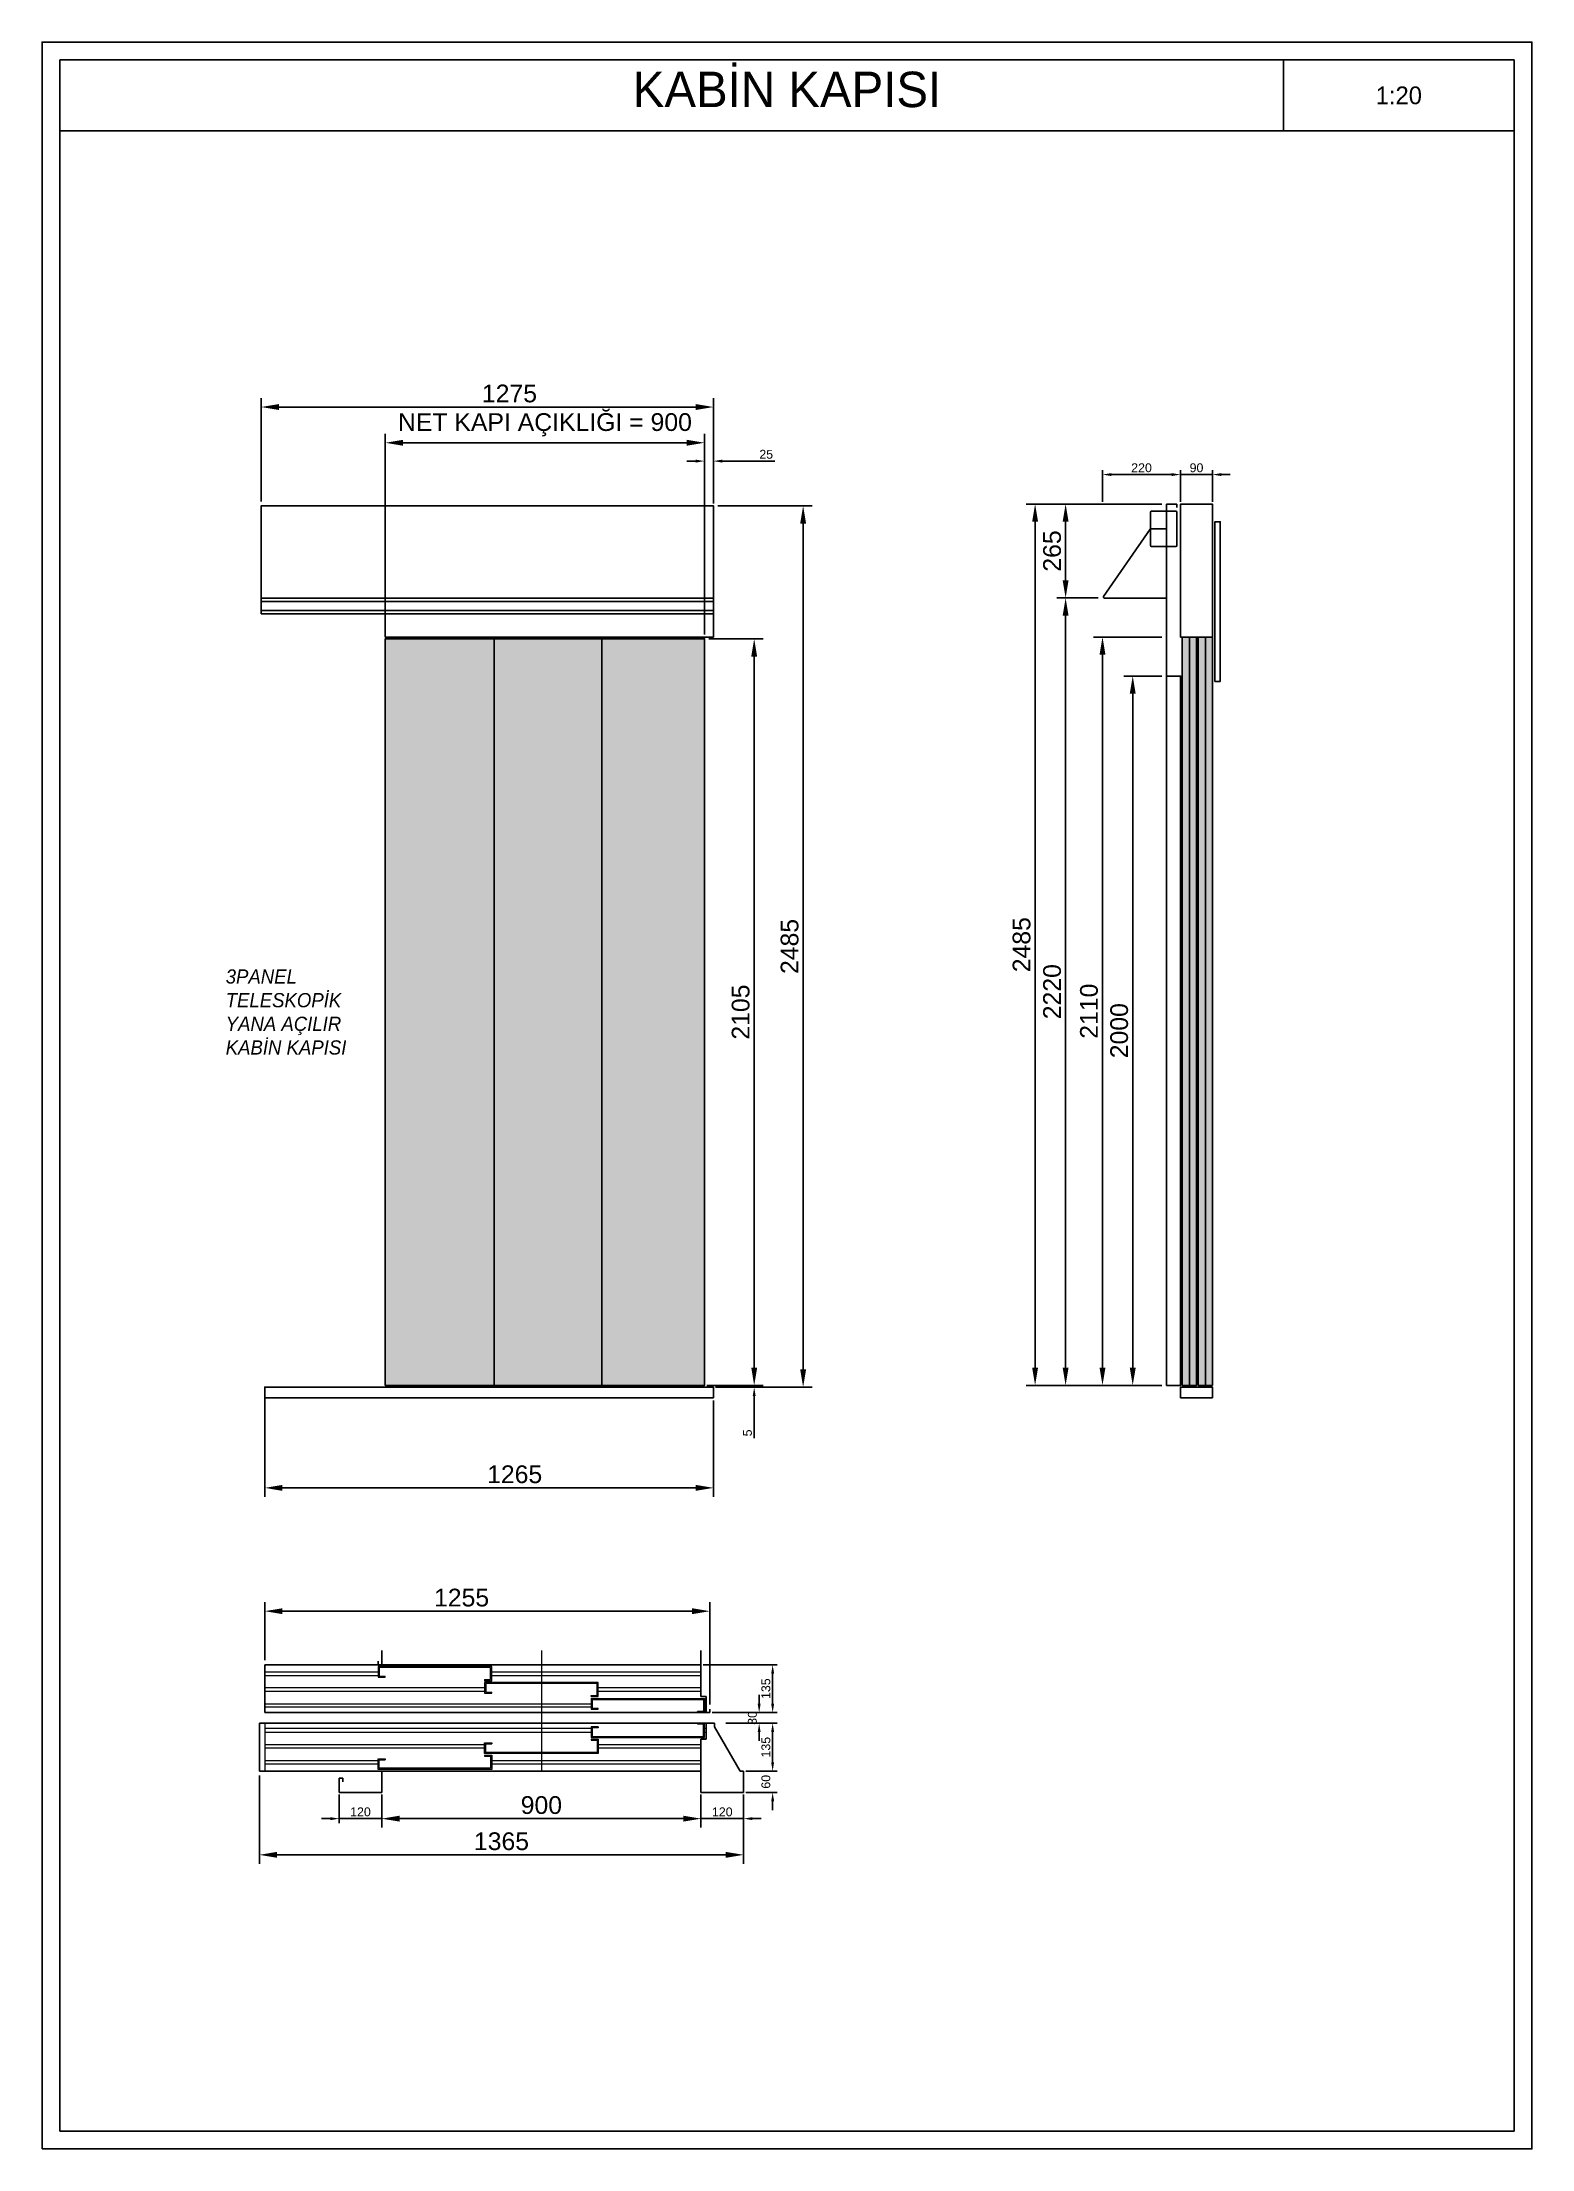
# Model space of a CAD drawing. Header units: millimetres. Extents: x 711 to 4911, y 847 to 6787.
import ezdxf
from ezdxf.enums import TextEntityAlignment as Align

# ---------------------------------------------------------------- set-up
doc = ezdxf.new("R2010")
doc.units = ezdxf.units.MM
doc.layers.add('Yazılar', color=70, linetype='Continuous')
doc.styles.get("Standard").update_dxf_attribs({"font": 'arial.ttf'})
doc.styles.add('YAZI', font='seguisbi.ttf', dxfattribs={"height": 2.4})
doc.dimstyles.new('DimStyleALP', dxfattribs={"dimscale": 20, "dimtxt": 2.5, "dimasz": 2.5, "dimexe": 1.25, "dimexo": 0.625, "dimtad": 1, "dimdsep": 46, "dimtxsty": 'Standard', "dimcen": 2.5, "dimclrd": 60, "dimclre": 60, "dimadec": 0, "dimazin": 0, "dimtfac": 1, "dimtofl": 0, "dimtmove": 0, "dimatfit": 3, "dimfxl": 1, "dimarcsym": 0})
doc.dimstyles.new('DimStyleALPx0.5', dxfattribs={"dimscale": 10, "dimtxt": 2.5, "dimasz": 2.5, "dimexe": 1.25, "dimexo": 0.625, "dimtad": 1, "dimdsep": 46, "dimtxsty": 'Standard', "dimcen": 2.5, "dimclrd": 60, "dimclre": 60, "dimadec": 0, "dimazin": 0, "dimtfac": 1, "dimtofl": 0, "dimtmove": 0, "dimatfit": 3, "dimfxl": 1, "dimarcsym": 0})
pattern_1 = [(0, (-57720, -6674.5604), (0, 6.985), [5.08, -1.905]), (90, (-57720, -6674.5604), (-6.985, 4e-16), [5.08, -1.905])]

# ---------------------------------------------------------------- blocks, each defined once
blk = doc.blocks.new('A4 ß')
for points in [[(-210, -148.5), (0, -148.5), (0, 148.5), (-210, 148.5)], [(-207.5, 136), (-2.5, 136), (-2.5, 146), (-207.5, 146)], [(-207.5, -146), (-2.5, -146), (-2.5, 146), (-207.5, 146)], [(-35, 136), (-2.5, 136), (-2.5, 146), (-35, 146)]]:
    blk.add_lwpolyline(points, close=True)
blk = doc.blocks.new('A4_p07_1.20')
at = {"xscale": 20, "yscale": 20, "zscale": 20}
blk.add_blockref('A4 ß', (4200, 2970), dxfattribs=at)
at = {"layer": 'Yazılar', "style": 'YAZI'}
for tag, height, p in [('P07_HEADER', 100, (2100, 5756.7)), ('P07_SCALE', 50, (3825, 5765))]:
    blk.add_attdef(tag, text='', height=height, dxfattribs=at).set_placement(p, align=Align.CENTER)
blk = doc.blocks.new('*D5')
at = {"color": 60, "linetype": 'ByBlock', "lineweight": -2, "transparency": 16777216}
for p, q in [((57390, 11493.6), (57390, 11197.1)), ((58655, 11468.6), (58655, 11197.1)), ((58605, 11222.1), (57440, 11222.1))]:
    blk.add_line(p, q, dxfattribs=at)
at = {"color": 60, "transparency": 16777216}
for points in [[(57440, 11230.4), (57440, 11213.7), (57390, 11222.1)], [(58605, 11230.4), (58605, 11213.7), (58655, 11222.1)]]:
    blk.add_solid(points, dxfattribs=at)
at = {"layer": 'Defpoints', "color": 0, "transparency": 16777216}
for p in [(57390, 11506.1), (58655, 11481.1), (57390, 11222.1)]:
    blk.add_point(p, dxfattribs=at)
at = {"color": 0, "transparency": 16777216, "insert": (58085, 11260.1), "char_height": 50, "attachment_point": 5}
blk.add_mtext(' 1265', dxfattribs=at)
blk = doc.blocks.new('*D6')
at = {"color": 60, "linetype": 'ByBlock', "lineweight": -2, "transparency": 16777216}
for p, q in [((58642.5, 13616.1), (58795, 13616.1)), ((58770, 11561.1), (58770, 13566.1)), ((58642.5, 11511.1), (58795, 11511.1))]:
    blk.add_line(p, q, dxfattribs=at)
at = {"color": 60, "transparency": 16777216}
for points in [[(58761.7, 13566.1), (58778.3, 13566.1), (58770, 13616.1)], [(58761.7, 11561.1), (58778.3, 11561.1), (58770, 11511.1)]]:
    blk.add_solid(points, dxfattribs=at)
at = {"layer": 'Defpoints', "color": 0, "transparency": 16777216}
for p in [(58630, 13616.1), (58770, 13616.1), (58630, 11511.1)]:
    blk.add_point(p, dxfattribs=at)
at = {"color": 0, "transparency": 16777216, "insert": (58732, 12563.6), "char_height": 50, "attachment_point": 5, "rotation": 90}
blk.add_mtext('2105', dxfattribs=at)
blk = doc.blocks.new('*D7')
at = {"color": 60, "linetype": 'ByBlock', "lineweight": -2, "transparency": 16777216}
for p, q in [((58770, 11536.1), (58770, 11561.1)), ((58636.3, 11511.1), (58782.5, 11511.1)), ((58661.3, 11506.1), (58782.5, 11506.1)), ((58770, 11481.1), (58770, 11362.5))]:
    blk.add_line(p, q, dxfattribs=at)
at = {"color": 60, "transparency": 16777216}
for points in [[(58765.8, 11536.1), (58774.2, 11536.1), (58770, 11511.1)], [(58765.8, 11481.1), (58774.2, 11481.1), (58770, 11506.1)]]:
    blk.add_solid(points, dxfattribs=at)
at = {"layer": 'Defpoints', "color": 0, "transparency": 16777216}
for p in [(58630, 11511.1), (58655, 11506.1), (58770, 11506.1)]:
    blk.add_point(p, dxfattribs=at)
at = {"color": 0, "transparency": 16777216, "insert": (58751, 11377), "char_height": 25, "attachment_point": 5, "rotation": 90}
blk.add_mtext('5', dxfattribs=at)
blk = doc.blocks.new('*D8')
at = {"color": 60, "linetype": 'ByBlock', "lineweight": -2, "transparency": 16777216}
for p, q in [((58667.5, 13991.1), (58933, 13991.1)), ((58908, 11556.1), (58908, 13941.1)), ((58667.5, 11506.1), (58933, 11506.1))]:
    blk.add_line(p, q, dxfattribs=at)
at = {"color": 60, "transparency": 16777216}
for points in [[(58899.7, 13941.1), (58916.3, 13941.1), (58908, 13991.1)], [(58899.7, 11556.1), (58916.3, 11556.1), (58908, 11506.1)]]:
    blk.add_solid(points, dxfattribs=at)
at = {"layer": 'Defpoints', "color": 0, "transparency": 16777216}
for p in [(58655, 13991.1), (58908, 13991.1), (58655, 11506.1)]:
    blk.add_point(p, dxfattribs=at)
at = {"color": 0, "transparency": 16777216, "insert": (58870, 12748.6), "char_height": 50, "attachment_point": 5, "rotation": 90}
blk.add_mtext('2485', dxfattribs=at)
blk = doc.blocks.new('*D9')
at = {"color": 60, "linetype": 'ByBlock', "lineweight": -2, "transparency": 16777216}
for p, q in [((59919.5, 13621.1), (59727, 13621.1)), ((59752, 11561.1), (59752, 13571.1)), ((59919.5, 11511.1), (59727, 11511.1))]:
    blk.add_line(p, q, dxfattribs=at)
at = {"color": 60, "transparency": 16777216}
for points in [[(59743.7, 13571.1), (59760.3, 13571.1), (59752, 13621.1)], [(59743.7, 11561.1), (59760.3, 11561.1), (59752, 11511.1)]]:
    blk.add_solid(points, dxfattribs=at)
at = {"layer": 'Defpoints', "color": 0, "transparency": 16777216}
for p in [(59752, 13621.1), (59932, 13621.1), (59932, 11511.1)]:
    blk.add_point(p, dxfattribs=at)
at = {"color": 0, "transparency": 16777216, "insert": (59714, 12566.1), "char_height": 50, "attachment_point": 5, "rotation": 90}
blk.add_mtext('2110', dxfattribs=at)
blk = doc.blocks.new('*D10')
at = {"color": 60, "linetype": 'ByBlock', "lineweight": -2, "transparency": 16777216}
for p, q in [((59919.5, 13511.1), (59812.2, 13511.1)), ((59837.2, 13461.1), (59837.2, 11561.1)), ((59919.5, 11511.1), (59812.2, 11511.1))]:
    blk.add_line(p, q, dxfattribs=at)
at = {"color": 60, "transparency": 16777216}
for points in [[(59828.9, 13461.1), (59845.6, 13461.1), (59837.2, 13511.1)], [(59828.9, 11561.1), (59845.6, 11561.1), (59837.2, 11511.1)]]:
    blk.add_solid(points, dxfattribs=at)
at = {"layer": 'Defpoints', "color": 0, "transparency": 16777216}
for p in [(59932, 13511.1), (59837.2, 11511.1), (59932, 11511.1)]:
    blk.add_point(p, dxfattribs=at)
at = {"color": 0, "transparency": 16777216, "insert": (59799.2, 12511.1), "char_height": 50, "attachment_point": 5, "rotation": 90}
blk.add_mtext('2000', dxfattribs=at)
blk = doc.blocks.new('*D11')
at = {"color": 60, "linetype": 'ByBlock', "lineweight": -2, "transparency": 16777216}
for p, q in [((59739.5, 13731.1), (59623, 13731.1)), ((59648, 13681.1), (59648, 11561.1)), ((59919.5, 11511.1), (59623, 11511.1))]:
    blk.add_line(p, q, dxfattribs=at)
at = {"color": 60, "transparency": 16777216}
for points in [[(59639.7, 13681.1), (59656.3, 13681.1), (59648, 13731.1)], [(59639.7, 11561.1), (59656.3, 11561.1), (59648, 11511.1)]]:
    blk.add_solid(points, dxfattribs=at)
at = {"layer": 'Defpoints', "color": 0, "transparency": 16777216}
for p in [(59752, 13731.1), (59648, 11511.1), (59932, 11511.1)]:
    blk.add_point(p, dxfattribs=at)
at = {"color": 0, "transparency": 16777216, "insert": (59610, 12621.1), "char_height": 50, "attachment_point": 5, "rotation": 90}
blk.add_mtext('2220', dxfattribs=at)
blk = doc.blocks.new('*D12')
at = {"color": 60, "linetype": 'ByBlock', "lineweight": -2, "transparency": 16777216}
for p, q in [((59919.5, 13996.1), (59623, 13996.1)), ((59648, 13946.1), (59648, 13781.1)), ((59739.5, 13731.1), (59623, 13731.1))]:
    blk.add_line(p, q, dxfattribs=at)
at = {"color": 60, "transparency": 16777216}
for points in [[(59639.7, 13946.1), (59656.3, 13946.1), (59648, 13996.1)], [(59639.7, 13781.1), (59656.3, 13781.1), (59648, 13731.1)]]:
    blk.add_solid(points, dxfattribs=at)
at = {"layer": 'Defpoints', "color": 0, "transparency": 16777216}
for p in [(59932, 13996.1), (59648, 13731.1), (59752, 13731.1)]:
    blk.add_point(p, dxfattribs=at)
at = {"color": 0, "transparency": 16777216, "insert": (59610, 13863.6), "char_height": 50, "attachment_point": 5, "rotation": 90}
blk.add_mtext('265', dxfattribs=at)
blk = doc.blocks.new('*D13')
at = {"color": 60, "linetype": 'ByBlock', "lineweight": -2, "transparency": 16777216}
for p, q in [((59919.5, 13996.1), (59537, 13996.1)), ((59562, 13946.1), (59562, 11561.1)), ((59919.5, 11511.1), (59537, 11511.1))]:
    blk.add_line(p, q, dxfattribs=at)
at = {"color": 60, "transparency": 16777216}
for points in [[(59553.7, 13946.1), (59570.3, 13946.1), (59562, 13996.1)], [(59553.7, 11561.1), (59570.3, 11561.1), (59562, 11511.1)]]:
    blk.add_solid(points, dxfattribs=at)
at = {"layer": 'Defpoints', "color": 0, "transparency": 16777216}
for p in [(59932, 13996.1), (59562, 11511.1), (59932, 11511.1)]:
    blk.add_point(p, dxfattribs=at)
at = {"color": 0, "transparency": 16777216, "insert": (59524, 12753.6), "char_height": 50, "attachment_point": 5, "rotation": 90}
blk.add_mtext('2485', dxfattribs=at)
blk = doc.blocks.new('*D14')
at = {"color": 60, "lineweight": -2, "transparency": 16777216}
for p, q in [((59947, 14079.1), (59922, 14079.1)), ((60087, 14079.1), (60112, 14079.1))]:
    blk.add_line(p, q, dxfattribs=at)
at = {"color": 60, "linetype": 'ByBlock', "lineweight": -2, "transparency": 16777216}
for p, q in [((59972, 14002.3), (59972, 14091.6)), ((59972, 14079.1), (59997, 14079.1)), ((60037, 14079.1), (59997, 14079.1)), ((60062, 14079.1), (60037, 14079.1)), ((60062, 14002.3), (60062, 14091.6))]:
    blk.add_line(p, q, dxfattribs=at)
at = {"color": 60, "transparency": 16777216}
for points in [[(59947, 14083.3), (59947, 14074.9), (59972, 14079.1)], [(60087, 14083.3), (60087, 14074.9), (60062, 14079.1)]]:
    blk.add_solid(points, dxfattribs=at)
at = {"layer": 'Defpoints', "color": 0, "transparency": 16777216}
for p in [(59972, 14079.1), (59972, 13996.1), (60062, 13996.1)]:
    blk.add_point(p, dxfattribs=at)
at = {"color": 0, "transparency": 16777216, "insert": (60017, 14098.1), "char_height": 25, "attachment_point": 5}
blk.add_mtext('90', dxfattribs=at)
blk = doc.blocks.new('*D15')
at = {"color": 60, "linetype": 'ByBlock', "lineweight": -2, "transparency": 16777216}
for p, q in [((59752, 14002.3), (59752, 14091.6)), ((59947, 14079.1), (59777, 14079.1)), ((59972, 14002.3), (59972, 14091.6))]:
    blk.add_line(p, q, dxfattribs=at)
at = {"color": 60, "transparency": 16777216}
for points in [[(59777, 14083.3), (59777, 14074.9), (59752, 14079.1)], [(59947, 14083.3), (59947, 14074.9), (59972, 14079.1)]]:
    blk.add_solid(points, dxfattribs=at)
at = {"layer": 'Defpoints', "color": 0, "transparency": 16777216}
for p in [(59752, 14079.1), (59752, 13996.1), (59972, 13996.1)]:
    blk.add_point(p, dxfattribs=at)
at = {"color": 0, "transparency": 16777216, "insert": (59862, 14098.1), "char_height": 25, "attachment_point": 5}
blk.add_mtext('220', dxfattribs=at)
blk = doc.blocks.new('*D16')
at = {"color": 60, "linetype": 'ByBlock', "lineweight": -2, "transparency": 16777216}
for p, q in [((57380, 14003.6), (57380, 14294.5)), ((58605, 14269.5), (57430, 14269.5)), ((58655, 14003.6), (58655, 14294.5))]:
    blk.add_line(p, q, dxfattribs=at)
at = {"color": 60, "transparency": 16777216}
for points in [[(57430, 14277.9), (57430, 14261.2), (57380, 14269.5)], [(58605, 14277.9), (58605, 14261.2), (58655, 14269.5)]]:
    blk.add_solid(points, dxfattribs=at)
at = {"layer": 'Defpoints', "color": 0, "transparency": 16777216}
for p in [(57380, 14269.5), (57380, 13991.1), (58655, 13991.1)]:
    blk.add_point(p, dxfattribs=at)
at = {"color": 0, "transparency": 16777216, "insert": (58080, 14307.5), "char_height": 50, "attachment_point": 5}
blk.add_mtext('1275', dxfattribs=at)
blk = doc.blocks.new('*D17')
at = {"color": 60, "linetype": 'ByBlock', "lineweight": -2, "transparency": 16777216}
for p, q in [((58605, 14117.1), (58580, 14117.1)), ((58630, 13997.3), (58630, 14129.6)), ((58655, 13997.3), (58655, 14129.6)), ((58680, 14117.1), (58828.4, 14117.1))]:
    blk.add_line(p, q, dxfattribs=at)
at = {"color": 60, "transparency": 16777216}
for points in [[(58605, 14121.3), (58605, 14112.9), (58630, 14117.1)], [(58680, 14121.3), (58680, 14112.9), (58655, 14117.1)]]:
    blk.add_solid(points, dxfattribs=at)
at = {"layer": 'Defpoints', "color": 0, "transparency": 16777216}
for p in [(58630, 14117.1), (58630, 13991.1), (58655, 13991.1)]:
    blk.add_point(p, dxfattribs=at)
at = {"color": 0, "transparency": 16777216, "insert": (58803.9, 14136.1), "char_height": 25, "attachment_point": 5}
blk.add_mtext('25', dxfattribs=at)
blk = doc.blocks.new('*D18')
at = {"color": 60, "linetype": 'ByBlock', "lineweight": -2, "transparency": 16777216}
for p, q in [((57730, 13628.6), (57730, 14193.8)), ((58580, 14168.8), (57780, 14168.8)), ((58630, 13628.6), (58630, 14193.8))]:
    blk.add_line(p, q, dxfattribs=at)
at = {"color": 60, "transparency": 16777216}
for points in [[(57780, 14177.1), (57780, 14160.5), (57730, 14168.8)], [(58580, 14177.1), (58580, 14160.5), (58630, 14168.8)]]:
    blk.add_solid(points, dxfattribs=at)
at = {"layer": 'Defpoints', "color": 0, "transparency": 16777216}
for p in [(57730, 14168.8), (57730, 13616.1), (58630, 13616.1)]:
    blk.add_point(p, dxfattribs=at)
at = {"color": 0, "transparency": 16777216, "insert": (58180, 14219.4), "char_height": 50, "attachment_point": 5}
blk.add_mtext('NET KAPI AÇIKLIĞI = 900', dxfattribs=at)
blk = doc.blocks.new('*U3')
at = {"color": 7, "linetype": 'Continuous'}
for p, q in [((15, 225), (15, 360)), ((0, 195), (0, 60)), ((1355, 60), (1365, 60)), ((1365, 60), (1365, 0)), ((235, 40), (225, 40)), ((225, 40), (225, 0)), ((225, 0), (345, 0)), ((235, 30), (235, 40)), ((1365, 0), (1245, 0))]:
    blk.add_line(p, q, dxfattribs=at)
at = {"color": 251, "linetype": 'Continuous', "lineweight": 20, "true_color": 0x636466}
for p, q in [((15, 340), (1245, 340)), ((15, 330), (1245, 330)), ((1245, 295), (15, 295)), ((1245, 285), (15, 285)), ((15, 250), (1260, 250)), ((1260, 240), (15, 240)), ((15, 195), (15, 60)), ((1260, 180), (15, 180)), ((15, 170), (1260, 170)), ((15, 135), (1245, 135)), ((1245, 125), (15, 125)), ((15, 90), (1245, 90)), ((1245, 80), (15, 80))]:
    blk.add_line(p, q, dxfattribs=at)
for points in [[(652, 325), (335, 325), (335, 355), (655, 355), (655, 325), (655, 315), (635, 315), (635, 318), (652, 318)], [(1252, 235), (935, 235), (935, 265), (1255, 265), (1255, 235), (1255, 225), (1235, 225), (1235, 228), (1252, 228)], [(652, 95), (335, 95), (335, 65), (655, 65), (655, 95), (655, 105), (635, 105), (635, 102), (652, 102)]]:
    blk.add_wipeout(points)
at = {"color": 7, "linetype": 'Continuous'}
for p, q in [((15, 360), (1245, 360)), ((335, 360), (335, 370)), ((345, 360), (335, 360)), ((345, 360), (345, 400)), ((1245, 270), (1245, 400)), ((1260, 270), (1245, 270)), ((1260, 225), (1260, 270)), ((1260, 225), (15, 225)), ((1270, 225), (1260, 225)), ((1270, 235), (1270, 225)), ((0, 60), (1245, 60)), ((345, 0), (345, 60))]:
    blk.add_line(p, q, dxfattribs=at)
at = {"color": 60, "linetype": 'Continuous', "lineweight": 20}
for p, q in [((655, 355), (335, 355)), ((335, 355), (335, 325)), ((335, 325), (355, 325)), ((652, 352), (338, 352)), ((338, 352), (338, 328)), ((338, 328), (355, 328)), ((355, 325), (355, 328)), ((938, 238), (955, 238)), ((955, 235), (955, 238)), ((1252, 262), (1252, 228)), ((1255, 265), (1255, 225)), ((935, 235), (955, 235)), ((1252, 228), (1235, 228)), ((1235, 225), (1235, 228)), ((1255, 225), (1235, 225)), ((335, 65), (335, 95)), ((335, 95), (355, 95)), ((655, 65), (335, 65)), ((338, 68), (338, 92)), ((338, 92), (355, 92)), ((652, 68), (338, 68)), ((355, 95), (355, 92))]:
    blk.add_line(p, q, dxfattribs=at)
for points in [[(952, 280), (635, 280), (635, 310), (955, 310), (955, 280), (955, 270), (935, 270), (935, 273), (952, 273)], [(952, 140), (635, 140), (635, 110), (955, 110), (955, 140), (955, 150), (935, 150), (935, 147), (952, 147)]]:
    blk.add_wipeout(points)
at = {"color": 251, "linetype": 'Continuous', "lineweight": 20, "true_color": 0x636466}
blk.add_line((795, 400), (795, 60), dxfattribs=at)
at = {"color": 60, "linetype": 'Continuous', "lineweight": 20}
for p, q in [((635, 318), (652, 318)), ((635, 318), (635, 315)), ((635, 315), (655, 315)), ((955, 310), (635, 310)), ((635, 310), (635, 280)), ((952, 307), (638, 307)), ((638, 307), (638, 283)), ((652, 318), (652, 352)), ((655, 315), (655, 355)), ((952, 273), (952, 307)), ((955, 270), (955, 310)), ((635, 280), (655, 280)), ((638, 283), (655, 283)), ((655, 280), (655, 283)), ((935, 273), (952, 273)), ((935, 270), (935, 273)), ((935, 270), (955, 270)), ((935, 265), (935, 235)), ((935, 265), (1255, 265)), ((938, 262), (938, 238)), ((938, 262), (1252, 262)), ((635, 110), (635, 140)), ((635, 140), (655, 140)), ((638, 113), (638, 137)), ((638, 137), (655, 137)), ((655, 140), (655, 137)), ((955, 110), (635, 110)), ((635, 105), (655, 105)), ((635, 105), (635, 102)), ((635, 102), (652, 102)), ((952, 113), (638, 113)), ((652, 102), (652, 68)), ((655, 105), (655, 65))]:
    blk.add_line(p, q, dxfattribs=at)
blk.add_wipeout([(1252, 185), (935, 185), (935, 155), (1255, 155), (1255, 185), (1255, 195), (1235, 195), (1235, 192), (1252, 192)])
at = {"color": 7, "linetype": 'Continuous'}
for p, q in [((1260, 195), (0, 195)), ((1260, 150), (1260, 195)), ((1260, 195), (1282.8, 195)), ((1282.8, 195), (1282.8, 185)), ((1282.8, 185), (1355, 60)), ((1245, 0), (1245, 150)), ((1245, 150), (1260, 150))]:
    blk.add_line(p, q, dxfattribs=at)
at = {"color": 60, "linetype": 'Continuous', "lineweight": 20}
for p, q in [((955, 185), (935, 185)), ((935, 185), (935, 155)), ((955, 182), (938, 182)), ((938, 182), (938, 158)), ((955, 185), (955, 182)), ((1255, 195), (1235, 195)), ((1235, 195), (1235, 192)), ((1252, 192), (1235, 192)), ((1252, 158), (1252, 192)), ((1255, 155), (1255, 195)), ((935, 155), (1255, 155)), ((935, 150), (955, 150)), ((935, 150), (935, 147)), ((935, 147), (952, 147)), ((938, 158), (1252, 158)), ((952, 147), (952, 113)), ((955, 150), (955, 110))]:
    blk.add_line(p, q, dxfattribs=at)
blk = doc.blocks.new('*D19')
at = {"color": 60, "linetype": 'ByBlock', "lineweight": -2, "transparency": 16777216}
for p, q in [((57720, 10350.9), (57720, 10264.4)), ((58620, 10350.9), (58620, 10264.4)), ((58570, 10289.4), (57770, 10289.4))]:
    blk.add_line(p, q, dxfattribs=at)
at = {"color": 60, "transparency": 16777216}
for points in [[(57770, 10297.7), (57770, 10281.1), (57720, 10289.4)], [(58570, 10297.7), (58570, 10281.1), (58620, 10289.4)]]:
    blk.add_solid(points, dxfattribs=at)
at = {"layer": 'Defpoints', "color": 0, "transparency": 16777216}
for p in [(57720, 10363.4), (58620, 10363.4), (57720, 10289.4)]:
    blk.add_point(p, dxfattribs=at)
at = {"color": 0, "transparency": 16777216, "insert": (58170, 10327.4), "char_height": 50, "attachment_point": 5}
blk.add_mtext('900', dxfattribs=at)
blk = doc.blocks.new('*D20')
at = {"color": 60, "linetype": 'ByBlock', "lineweight": -2, "transparency": 16777216}
for p, q in [((57390, 10735.9), (57390, 10899.4)), ((57440, 10874.4), (58595, 10874.4)), ((58645, 10610.9), (58645, 10899.4))]:
    blk.add_line(p, q, dxfattribs=at)
at = {"color": 60, "transparency": 16777216}
for points in [[(57440, 10882.7), (57440, 10866.1), (57390, 10874.4)], [(58595, 10882.7), (58595, 10866.1), (58645, 10874.4)]]:
    blk.add_solid(points, dxfattribs=at)
at = {"layer": 'Defpoints', "color": 0, "transparency": 16777216}
for p in [(58645, 10874.4), (57390, 10723.4), (58645, 10598.4)]:
    blk.add_point(p, dxfattribs=at)
at = {"color": 0, "transparency": 16777216, "insert": (57945, 10912.4), "char_height": 50, "attachment_point": 5}
blk.add_mtext('1255', dxfattribs=at)
blk = doc.blocks.new('*D21')
at = {"color": 60, "linetype": 'ByBlock', "lineweight": -2, "transparency": 16777216}
for p, q in [((58620, 10357.1), (58620, 10276.9)), ((58740, 10357.1), (58740, 10276.9)), ((58620, 10289.4), (58645, 10289.4)), ((58715, 10289.4), (58645, 10289.4)), ((58740, 10289.4), (58715, 10289.4))]:
    blk.add_line(p, q, dxfattribs=at)
at = {"color": 60, "lineweight": -2, "transparency": 16777216}
for p, q in [((58595, 10289.4), (58570, 10289.4)), ((58765, 10289.4), (58790, 10289.4))]:
    blk.add_line(p, q, dxfattribs=at)
at = {"color": 60, "transparency": 16777216}
for points in [[(58595, 10293.6), (58595, 10285.2), (58620, 10289.4)], [(58765, 10293.6), (58765, 10285.2), (58740, 10289.4)]]:
    blk.add_solid(points, dxfattribs=at)
at = {"layer": 'Defpoints', "color": 0, "transparency": 16777216}
for p in [(58620, 10363.4), (58740, 10363.4), (58620, 10289.4)]:
    blk.add_point(p, dxfattribs=at)
at = {"color": 0, "transparency": 16777216, "insert": (58680, 10308.4), "char_height": 25, "attachment_point": 5}
blk.add_mtext('120', dxfattribs=at)
blk = doc.blocks.new('*D22')
at = {"color": 60, "linetype": 'ByBlock', "lineweight": -2, "transparency": 16777216}
for p, q in [((57600, 10357.1), (57600, 10276.9)), ((57720, 10357.1), (57720, 10276.9)), ((57600, 10289.4), (57625, 10289.4)), ((57695, 10289.4), (57625, 10289.4)), ((57720, 10289.4), (57695, 10289.4))]:
    blk.add_line(p, q, dxfattribs=at)
at = {"color": 60, "lineweight": -2, "transparency": 16777216}
for p, q in [((57575, 10289.4), (57550, 10289.4)), ((57745, 10289.4), (57770, 10289.4))]:
    blk.add_line(p, q, dxfattribs=at)
at = {"color": 60, "transparency": 16777216}
for points in [[(57575, 10293.6), (57575, 10285.2), (57600, 10289.4)], [(57745, 10293.6), (57745, 10285.2), (57720, 10289.4)]]:
    blk.add_solid(points, dxfattribs=at)
at = {"layer": 'Defpoints', "color": 0, "transparency": 16777216}
for p in [(57600, 10363.4), (57720, 10363.4), (57600, 10289.4)]:
    blk.add_point(p, dxfattribs=at)
at = {"color": 0, "transparency": 16777216, "insert": (57660, 10308.4), "char_height": 25, "attachment_point": 5}
blk.add_mtext('120', dxfattribs=at)
blk = doc.blocks.new('*D23')
at = {"color": 60, "linetype": 'ByBlock', "lineweight": -2, "transparency": 16777216}
for p, q in [((57375, 10410.9), (57375, 10162.4)), ((58740, 10350.9), (58740, 10162.4)), ((57425, 10187.4), (58690, 10187.4))]:
    blk.add_line(p, q, dxfattribs=at)
at = {"color": 60, "transparency": 16777216}
for points in [[(57425, 10195.7), (57425, 10179.1), (57375, 10187.4)], [(58690, 10195.7), (58690, 10179.1), (58740, 10187.4)]]:
    blk.add_solid(points, dxfattribs=at)
at = {"layer": 'Defpoints', "color": 0, "transparency": 16777216}
for p in [(57375, 10423.4), (58740, 10363.4), (58740, 10187.4)]:
    blk.add_point(p, dxfattribs=at)
at = {"color": 0, "transparency": 16777216, "insert": (58057.5, 10225.4), "char_height": 50, "attachment_point": 5}
blk.add_mtext('1365', dxfattribs=at)
blk = doc.blocks.new('*D24')
at = {"color": 60, "linetype": 'ByBlock', "lineweight": -2, "transparency": 16777216}
for p, q in [((58822, 10448.4), (58822, 10473.4)), ((58746.3, 10423.4), (58834.5, 10423.4)), ((58746.3, 10363.4), (58834.5, 10363.4)), ((58822, 10338.4), (58822, 10313.4))]:
    blk.add_line(p, q, dxfattribs=at)
at = {"color": 60, "transparency": 16777216}
for points in [[(58817.8, 10448.4), (58826.2, 10448.4), (58822, 10423.4)], [(58817.8, 10338.4), (58826.2, 10338.4), (58822, 10363.4)]]:
    blk.add_solid(points, dxfattribs=at)
at = {"layer": 'Defpoints', "color": 0, "transparency": 16777216}
for p in [(58740, 10423.4), (58822, 10423.4), (58740, 10363.4)]:
    blk.add_point(p, dxfattribs=at)
at = {"color": 0, "transparency": 16777216, "insert": (58803, 10393.4), "char_height": 25, "attachment_point": 5, "rotation": 90}
blk.add_mtext('60', dxfattribs=at)
blk = doc.blocks.new('*D25')
at = {"color": 60, "linetype": 'ByBlock', "lineweight": -2, "transparency": 16777216}
for p, q in [((58690.1, 10558.4), (58834.5, 10558.4)), ((58822, 10448.4), (58822, 10533.4)), ((58746.3, 10423.4), (58834.5, 10423.4))]:
    blk.add_line(p, q, dxfattribs=at)
at = {"color": 60, "transparency": 16777216}
for points in [[(58817.8, 10533.4), (58826.2, 10533.4), (58822, 10558.4)], [(58817.8, 10448.4), (58826.2, 10448.4), (58822, 10423.4)]]:
    blk.add_solid(points, dxfattribs=at)
at = {"layer": 'Defpoints', "color": 0, "transparency": 16777216}
for p in [(58683.8, 10558.4), (58822, 10558.4), (58740, 10423.4)]:
    blk.add_point(p, dxfattribs=at)
at = {"color": 0, "transparency": 16777216, "insert": (58803, 10490.9), "char_height": 25, "attachment_point": 5, "rotation": 90}
blk.add_mtext('135', dxfattribs=at)
blk = doc.blocks.new('*D26')
at = {"color": 60, "linetype": 'ByBlock', "lineweight": -2, "transparency": 16777216}
for p, q in [((58784, 10613.4), (58784, 10638.4)), ((58651.3, 10588.4), (58796.5, 10588.4)), ((58690.1, 10558.4), (58796.5, 10558.4)), ((58784, 10533.4), (58784, 10508.4))]:
    blk.add_line(p, q, dxfattribs=at)
at = {"color": 60, "transparency": 16777216}
for points in [[(58779.8, 10613.4), (58788.1, 10613.4), (58784, 10588.4)], [(58779.8, 10533.4), (58788.1, 10533.4), (58784, 10558.4)]]:
    blk.add_solid(points, dxfattribs=at)
at = {"layer": 'Defpoints', "color": 0, "transparency": 16777216}
for p in [(58645, 10588.4), (58784, 10588.4), (58683.8, 10558.4)]:
    blk.add_point(p, dxfattribs=at)
at = {"color": 0, "transparency": 16777216, "insert": (58764.9, 10573.4), "char_height": 25, "attachment_point": 5, "rotation": 90}
blk.add_mtext('30', dxfattribs=at)
blk = doc.blocks.new('*D27')
at = {"color": 60, "linetype": 'ByBlock', "lineweight": -2, "transparency": 16777216}
for p, q in [((58626.3, 10723.4), (58834.5, 10723.4)), ((58822, 10613.4), (58822, 10698.4)), ((58651.3, 10588.4), (58834.5, 10588.4))]:
    blk.add_line(p, q, dxfattribs=at)
at = {"color": 60, "transparency": 16777216}
for points in [[(58817.8, 10698.4), (58826.2, 10698.4), (58822, 10723.4)], [(58817.8, 10613.4), (58826.2, 10613.4), (58822, 10588.4)]]:
    blk.add_solid(points, dxfattribs=at)
at = {"layer": 'Defpoints', "color": 0, "transparency": 16777216}
for p in [(58620, 10723.4), (58822, 10723.4), (58645, 10588.4)]:
    blk.add_point(p, dxfattribs=at)
at = {"color": 0, "transparency": 16777216, "insert": (58803, 10655.9), "char_height": 25, "attachment_point": 5, "rotation": 90}
blk.add_mtext('135', dxfattribs=at)
blk = doc.blocks.new('A$Cd2a9306b')
h = blk.add_hatch()
h.set_pattern_fill('ANGLE', color=256)
h.set_pattern_definition(pattern_1)
h.paths.add_polyline_path([(0, 0), (307, 0), (307, 2105), (0, 2105)])
at = {"true_color": 0xc7c8ca}
h = blk.add_hatch(dxfattribs=at)
h.set_pattern_fill('ANGLE', color=9)
h.set_pattern_definition(pattern_1)
h.paths.add_polyline_path([(307, 0), (610, 0), (610, 2105), (307, 2105)])
at = {"true_color": 0x636466}
h = blk.add_hatch(dxfattribs=at)
h.set_pattern_fill('ANGLE', color=251)
h.set_pattern_definition(pattern_1)
h.paths.add_polyline_path([(610, 0), (900, 0), (900, 2105), (610, 2105)])
for points in [[(0, 0), (307, 0), (307, 2105), (0, 2105)], [(307, 0), (610, 0), (610, 2105), (307, 2105)], [(610, 0), (900, 0), (900, 2105), (610, 2105)]]:
    blk.add_lwpolyline(points, close=True)
blk = doc.blocks.new('A$C21b92944')
at = {"true_color": 0x939598}
h = blk.add_hatch(color=252, dxfattribs=at)
h.dxf.hatch_style = 1
h.paths.add_polyline_path([(2757.75, 3458.699), (2737.75, 3458.699), (2737.75, 1348.699), (2757.75, 1348.699)])
h.paths.add_polyline_path([(2737.75, 3458.699), (2717.75, 3458.699), (2717.75, 1348.699), (2737.75, 1348.699)])
at = {"true_color": 0x636466}
h = blk.add_hatch(color=251, dxfattribs=at)
h.dxf.hatch_style = 1
h.paths.add_polyline_path([(2802.75, 3458.699), (2782.75, 3458.699), (2782.75, 1348.699), (2802.75, 1348.699)])
h.paths.add_polyline_path([(2782.75, 3458.699), (2762.75, 3458.699), (2762.75, 1348.699), (2782.75, 1348.699)])
for p, q in [((2672.75, 3568.699), (2672.75, 3833.699)), ((2672.75, 3833.699), (2702.75, 3833.699)), ((2702.75, 3833.699), (2702.75, 3823.699)), ((2626.856, 3762.702), (2496.003, 3573.404)), ((2672.75, 3763.699), (2629.089, 3763.699)), ((2672.75, 3568.699), (2498.471, 3568.699)), ((2672.75, 3348.699), (2672.75, 3568.699))]:
    blk.add_line(p, q)
for points in [[(120.75, 3523.699), (1395.75, 3523.699), (1395.75, 3828.699), (120.75, 3828.699)], [(120.75, 3568.699), (1395.75, 3568.699), (1395.75, 3828.699), (120.75, 3828.699)], [(2712.75, 3458.699), (2802.75, 3458.699), (2802.75, 3833.699), (2712.75, 3833.699)], [(2809.75, 3333.699), (2824.75, 3333.699), (2824.75, 3783.699), (2809.75, 3783.699)], [(120.75, 3558.699), (1395.75, 3558.699), (1395.75, 3568.699), (120.75, 3568.699)], [(120.75, 3523.699), (1395.75, 3523.699), (1395.75, 3533.699), (120.75, 3533.699)], [(1395.75, 3523.699), (470.75, 3523.699), (470.75, 3458.699), (1395.75, 3458.699)], [(2757.75, 3458.699), (2717.75, 3458.699), (2717.75, 1348.699), (2757.75, 1348.699)], [(2737.75, 3458.699), (2717.75, 3458.699), (2717.75, 1348.699), (2737.75, 1348.699)], [(2802.75, 1348.699), (2762.75, 1348.699), (2762.75, 3458.699), (2802.75, 3458.699)], [(2782.75, 1348.699), (2762.75, 1348.699), (2762.75, 3458.699), (2782.75, 3458.699)], [(2672.75, 1348.699), (2712.75, 1348.699), (2712.75, 3348.699), (2672.75, 3348.699)], [(130.75, 1313.699), (1395.75, 1313.699), (1395.75, 1343.699), (130.75, 1343.699)], [(2712.75, 1313.699), (2802.75, 1313.699), (2802.75, 1343.699), (2712.75, 1343.699)]]:
    blk.add_lwpolyline(points, close=True)
blk.add_lwpolyline([(2630.75, 3713.699), (2699.75, 3713.699, 0.41421356), (2702.75, 3716.699), (2702.75, 3810.699, 0.41421356), (2699.75, 3813.699), (2630.75, 3813.699, 0.41421356), (2627.75, 3810.699), (2627.75, 3716.699, 0.41421356)], format="xyb", close=True)
for centre, start, end in [((2629.089, 3760.699), 90, 138.0940581), ((2498.471, 3571.699), 145.3456668, 270)]:
    blk.add_arc(centre, 3, start, end)
for name, p in [('A$Cd2a9306b', (470.75, 1348.699)), ('*U3', (115.75, 201))]:
    blk.add_blockref(name, p)
at = {"color": 1, "insert": (20.75, 2401.199), "char_height": 40, "width": 475, "attachment_point": 4}
blk.add_mtext('{\\fMS PGothic|b0|i1|c162|p34;\\C4;3PANEL\\PTELESKOPİK\\PYANA AÇILIR KABİN KAPISI}', dxfattribs=at)
for base, p1, p2, text, picture, middle in [((470.75, 4006.407), (1370.75, 3453.699), (470.75, 3453.699), 'NET KAPI AÇIKLIĞI = <>', '*D18', (920.75, 4006.407)), ((130.75, 1059.659), (1395.75, 1318.699), (130.75, 1343.699), ' <>', '*D5', (825.75, 1059.659))]:
    dim = blk.add_linear_dim(base=base, p1=p1, p2=p2, text=text, dimstyle='DimStyleALP')
    dim.commit()
    dim.dimension.update_dxf_attribs({"geometry": picture, "text_midpoint": middle, "dimtype": 128, "insert": (-57259.25, -10162.391)})
for base, p2, dimstyle, picture, middle in [((120.75, 4107.13), (120.75, 3828.699), 'DimStyleALP', '*D16', (820.75, 4107.13)), ((1370.75, 3954.699), (1370.75, 3828.699), 'DimStyleALPx0.5', '*D17', (1544.676, 3954.699))]:
    dim = blk.add_linear_dim(base=base, p1=(1395.75, 3828.699), p2=p2, dimstyle=dimstyle)
    dim.commit()
    dim.dimension.update_dxf_attribs({"geometry": picture, "text_midpoint": middle, "dimtype": 128, "insert": (-57259.25, -10162.391)})
for base, p1, p2, picture, middle in [((2492.75, 3916.699), (2712.75, 3833.699), (2492.75, 3833.699), '*D15', (2602.75, 3935.713)), ((2712.75, 3916.699), (2802.75, 3833.699), (2712.75, 3833.699), '*D14', (2757.75, 3935.713))]:
    dim = blk.add_linear_dim(base=base, p1=p1, p2=p2, dimstyle='DimStyleALPx0.5')
    dim.commit()
    dim.dimension.update_dxf_attribs({"geometry": picture, "text_midpoint": middle, "insert": (-57259.25, -10162.391)})
for base, p1, p2, picture, middle in [((1648.75, 3828.699), (1395.75, 1343.699), (1395.75, 3828.699), '*D8', (1610.721, 2586.199)), ((2302.75, 1348.699), (2672.75, 3833.699), (2672.75, 1348.699), '*D13', (2264.721, 2591.199)), ((2388.75, 3568.699), (2672.75, 3833.699), (2492.75, 3568.699), '*D12', (2350.721, 3701.199)), ((1510.75, 3453.699), (1370.75, 1348.699), (1370.75, 3453.699), '*D6', (1472.721, 2401.199))]:
    dim = blk.add_linear_dim(base=base, p1=p1, p2=p2, angle=90, dimstyle='DimStyleALP')
    dim.commit()
    dim.dimension.update_dxf_attribs({"geometry": picture, "text_midpoint": middle, "insert": (-57259.25, -10162.391)})
for base, p1, p2, dimstyle, picture, middle in [((2388.75, 1348.699), (2492.75, 3568.699), (2672.75, 1348.699), 'DimStyleALP', '*D11', (2388.75, 2458.699)), ((2492.75, 3458.699), (2672.75, 1348.699), (2672.75, 3458.699), 'DimStyleALP', '*D9', (2492.75, 2403.699)), ((2577.986, 1348.699), (2672.75, 3348.699), (2672.75, 1348.699), 'DimStyleALP', '*D10', (2577.986, 2348.699)), ((1510.75, 1343.699), (1370.75, 1348.699), (1395.75, 1343.699), 'DimStyleALPx0.5', '*D7', (1510.75, 1214.623))]:
    dim = blk.add_linear_dim(base=base, p1=p1, p2=p2, angle=90, dimstyle=dimstyle)
    dim.commit()
    dim.dimension.update_dxf_attribs({"geometry": picture, "text_midpoint": middle, "dimtype": 128, "insert": (-57259.25, -10162.391)})
dim = blk.add_linear_dim(base=(1385.75, 712), p1=(130.75, 561), p2=(1385.75, 436), dimstyle='DimStyleALP')
dim.commit()
dim.dimension.update_dxf_attribs({"geometry": '*D20', "text_midpoint": (685.75, 712), "dimtype": 128, "insert": (-57259.25, -10162.391)})
for base, p1, p2, picture, middle in [((1562.75, 561), (1385.75, 426), (1360.75, 561), '*D27', (1543.727, 493.5)), ((1562.75, 396), (1480.75, 261), (1424.562, 396), '*D25', (1543.727, 328.5)), ((1562.75, 261), (1480.75, 201), (1480.75, 261), '*D24', (1543.736, 231))]:
    dim = blk.add_linear_dim(base=base, p1=p1, p2=p2, angle=90, dimstyle='DimStyleALPx0.5')
    dim.commit()
    dim.dimension.update_dxf_attribs({"geometry": picture, "text_midpoint": middle, "insert": (-57259.25, -10162.391)})
dim = blk.add_linear_dim(base=(1524.704, 426), p1=(1424.562, 396), p2=(1385.75, 426), angle=90, dimstyle='DimStyleALPx0.5')
dim.commit()
dim.dimension.update_dxf_attribs({"geometry": '*D26', "text_midpoint": (1524.704, 411), "dimtype": 128, "insert": (-57259.25, -10162.391)})
for base, p1, p2, dimstyle, picture, middle in [((1480.75, 25), (115.75, 261), (1480.75, 201), 'DimStyleALP', '*D23', (798.25, 63.046)), ((340.75, 127), (460.75, 201), (340.75, 201), 'DimStyleALPx0.5', '*D22', (400.75, 146.014)), ((460.75, 127), (1360.75, 201), (460.75, 201), 'DimStyleALP', '*D19', (910.75, 165.029)), ((1360.75, 127), (1480.75, 201), (1360.75, 201), 'DimStyleALPx0.5', '*D21', (1420.75, 146.014))]:
    dim = blk.add_linear_dim(base=base, p1=p1, p2=p2, dimstyle=dimstyle)
    dim.commit()
    dim.dimension.update_dxf_attribs({"geometry": picture, "text_midpoint": middle, "insert": (-57259.25, -10162.391)})

msp = doc.modelspace()

# ---------------------------------------------------------------- block references
msp.add_blockref('A4_p07_1.20', (711.2, 846.7)).add_auto_attribs({'P07_HEADER': 'KABİN KAPISI', 'P07_SCALE': '1:20'})

# ---------------------------------------------------------------- next in the draw order: block references
msp.add_blockref('A$C21b92944', (1208, 1650.7))

doc.saveas('drawing.dxf')
